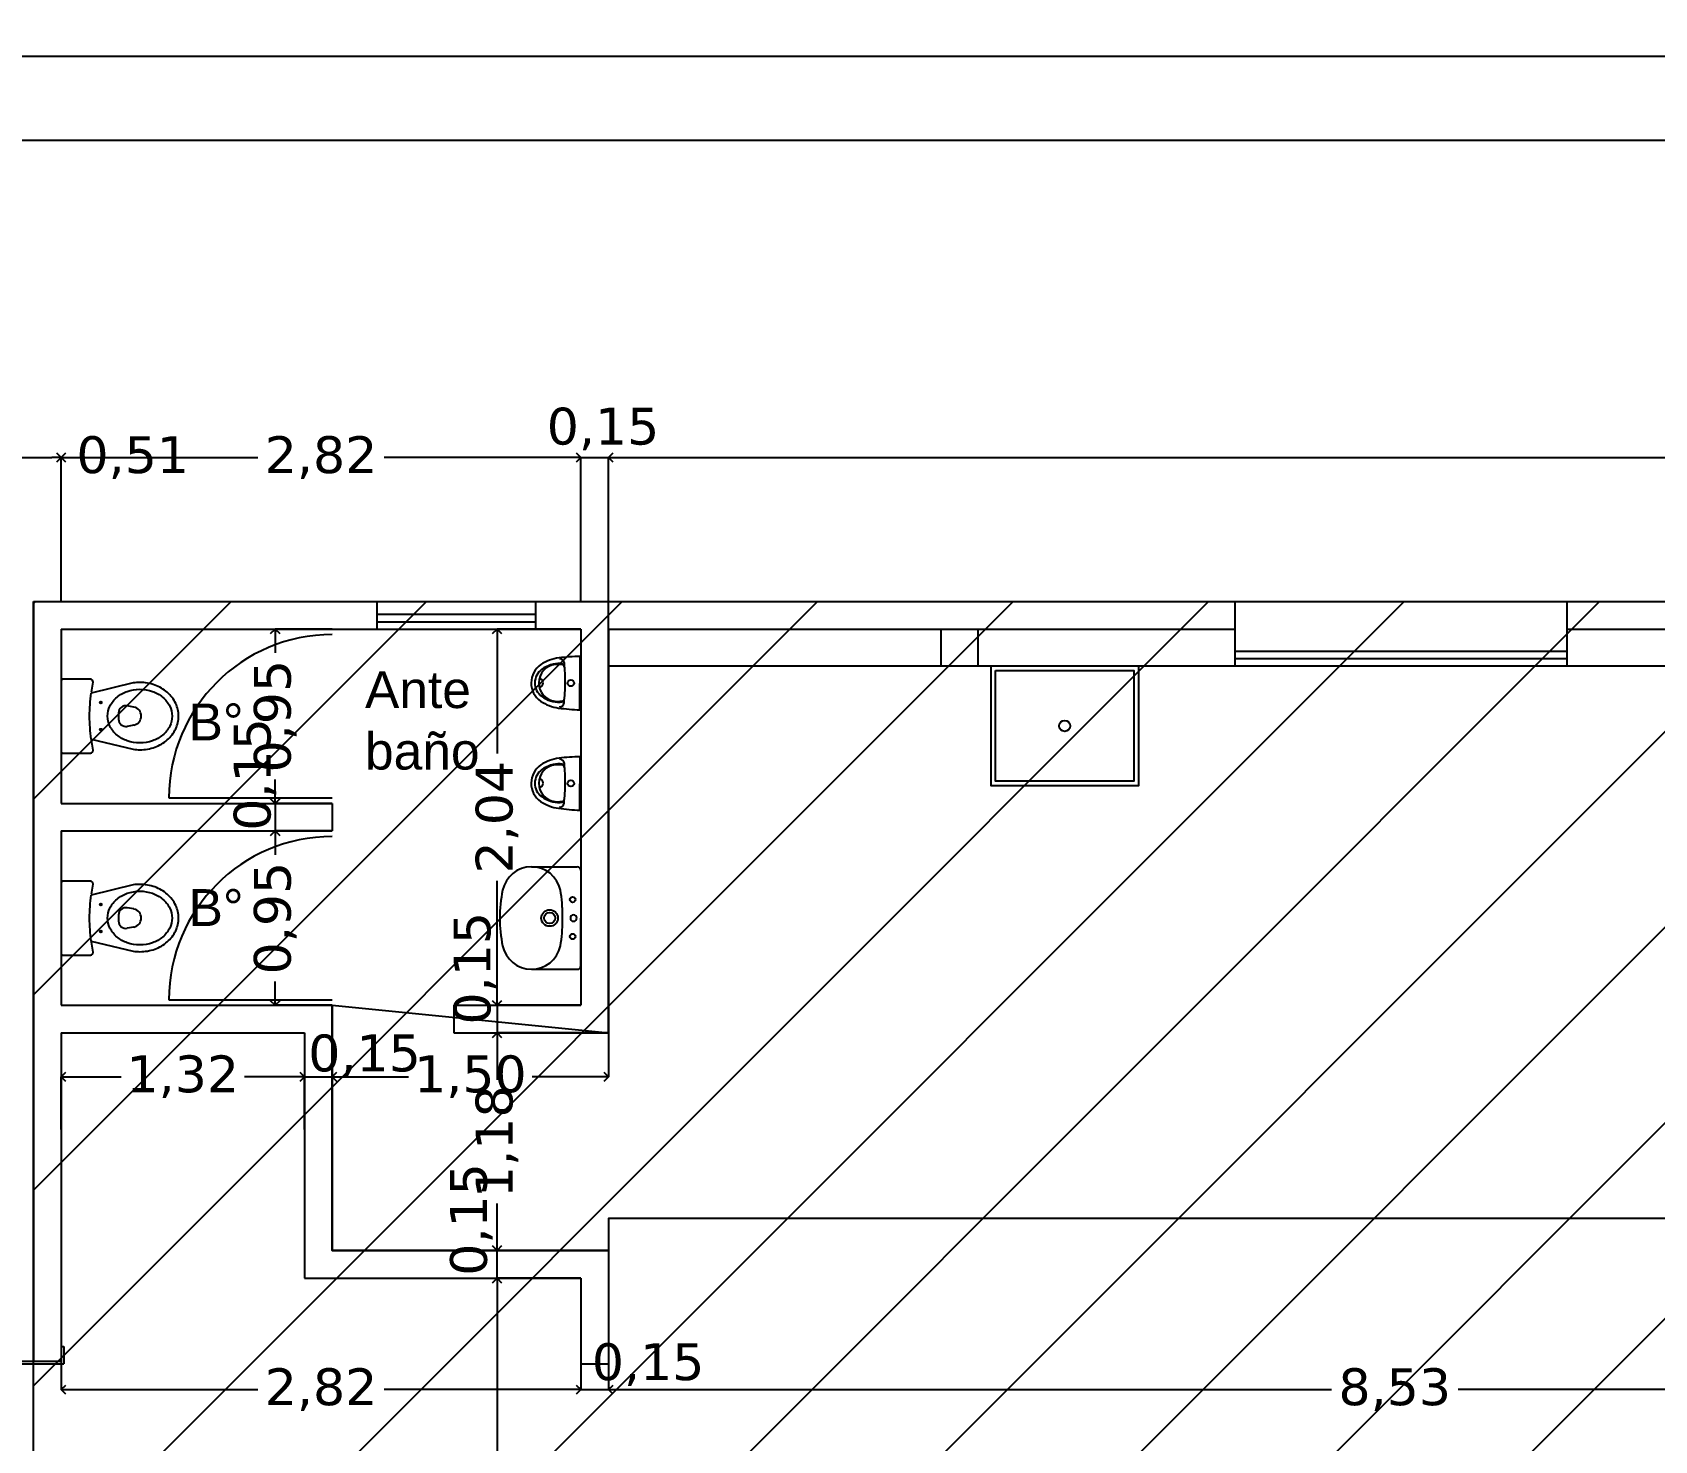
# Model space of a CAD drawing. Header units: inches. Extents: x 17 to 643, y -49 to 16.
# Drawn here: x 57.05 to 65.85, y 6.91 to 14.55 of the extents above; entities that cross this region are included whole.
import ezdxf

# ---------------------------------------------------------------- set-up
doc = ezdxf.new("R2010")
doc.units = ezdxf.units.IN
doc.header["$MEASUREMENT"] = 0
doc.linetypes.add('ACAD_ISO04W100', pattern=[30, 24, -3, 0, -3])
doc.layers.get('Defpoints').update_dxf_attribs({"color": 4})
for name, color, linetype in [('03 Auxiliar 2', 251, 'Continuous'), ('A-ARTEFACTOS', 1, 'Continuous'), ('Capa1', 8, 'Continuous'), ('Capa2', 252, 'Continuous'), ('EXISTENTE', 251, 'Continuous'), ('LINEA AUXIL.', 251, 'Continuous'), ('SANITARIOS', 1, 'Continuous')]:
    doc.layers.add(name, color=color, linetype=linetype)
doc.layers.add('Capa4', color=5, linetype='Continuous', plot=False)
doc.styles.add('cloacal', font='verdana.ttf')
doc.styles.get("Standard").update_dxf_attribs({"font": 'arial.ttf'})
doc.dimstyles.new('cotas-1', dxfattribs={"dimtxt": 0.2, "dimasz": 0.05, "dimexe": 0, "dimexo": 0, "dimgap": 0.05, "dimtad": 0, "dimzin": 1, "dimtxsty": 'cloacal', "dimblk": 'OPEN90', "dimcen": 0.05, "dimclrd": 256, "dimclre": 256, "dimclrt": 256, "dimadec": 0, "dimazin": 0, "dimtfac": 1, "dimtmove": 0, "dimatfit": 3, "dimldrblk": 'OPEN90', "dimfxl": 1, "dimfrac": 2, "dimlwd": -1, "dimarcsym": 0})

# ---------------------------------------------------------------- blocks, each defined once
blk = doc.blocks.new('_Open90')
at = {"color": 0, "linetype": 'ByBlock', "lineweight": -2}
for p, q in [((0, 0), (-1, 0)), ((-0.5, 0.5), (0, 0)), ((0, 0), (-0.5, -0.5))]:
    blk.add_line(p, q, dxfattribs=at)
blk = doc.blocks.new('*D12')
at = {"layer": 'Defpoints', "color": 0, "transparency": 16777216}
for p in [(93.1683, 14.4148), (17.9683, 13.9611), (93.1683, 13.9611)]:
    blk.add_point(p, dxfattribs=at)
at = {"layer": 'LINEA AUXIL.', "lineweight": -2, "transparency": 16777216}
for p, q in [((17.9683, 13.9611), (17.9683, 14.4148)), ((93.1683, 13.9611), (93.1683, 14.4148))]:
    blk.add_line(p, q, dxfattribs=at)
at = {"layer": 'LINEA AUXIL.', "transparency": 16777216}
for p, q in [((18.0183, 14.4148), (55.1379, 14.4148)), ((93.1183, 14.4148), (55.9987, 14.4148))]:
    blk.add_line(p, q, dxfattribs=at)
at = {"layer": 'LINEA AUXIL.', "transparency": 16777216, "xscale": 0.05, "yscale": 0.05, "zscale": 0.05, "rotation": 180}
blk.add_blockref('_Open90', (17.9683, 14.4148), dxfattribs=at)
at = {"layer": 'LINEA AUXIL.', "transparency": 16777216, "xscale": 0.05, "yscale": 0.05, "zscale": 0.05}
blk.add_blockref('_Open90', (93.1683, 14.4148), dxfattribs=at)
at = {"layer": 'LINEA AUXIL.', "transparency": 16777216, "insert": (55.5683, 14.4148), "char_height": 0.2, "attachment_point": 5, "style": 'cloacal'}
blk.add_mtext('75,20', dxfattribs=at)
blk = doc.blocks.new('*D24')
at = {"layer": 'Defpoints', "color": 0, "transparency": 16777216}
for p in [(60.0283, 12.2409), (57.2083, 11.4611), (60.0283, 11.4611)]:
    blk.add_point(p, dxfattribs=at)
at = {"layer": 'LINEA AUXIL.', "lineweight": -2, "transparency": 16777216}
for p, q in [((57.2083, 11.4611), (57.2083, 12.2409)), ((60.0283, 11.4611), (60.0283, 12.2409))]:
    blk.add_line(p, q, dxfattribs=at)
at = {"layer": 'LINEA AUXIL.', "transparency": 16777216}
for p, q in [((57.2583, 12.2409), (58.2757, 12.2409)), ((59.9783, 12.2409), (58.9609, 12.2409))]:
    blk.add_line(p, q, dxfattribs=at)
at = {"layer": 'LINEA AUXIL.', "transparency": 16777216, "xscale": 0.05, "yscale": 0.05, "zscale": 0.05, "rotation": 180}
blk.add_blockref('_Open90', (57.2083, 12.2409), dxfattribs=at)
at = {"layer": 'LINEA AUXIL.', "transparency": 16777216, "xscale": 0.05, "yscale": 0.05, "zscale": 0.05}
blk.add_blockref('_Open90', (60.0283, 12.2409), dxfattribs=at)
at = {"layer": 'LINEA AUXIL.', "transparency": 16777216, "insert": (58.6183, 12.2409), "char_height": 0.2, "attachment_point": 5, "style": 'cloacal'}
blk.add_mtext('2,82', dxfattribs=at)
blk = doc.blocks.new('*D25')
at = {"layer": 'Defpoints', "color": 0, "transparency": 16777216}
for p in [(76.7083, 12.2409), (60.1783, 11.4611), (76.7083, 11.4611)]:
    blk.add_point(p, dxfattribs=at)
at = {"layer": 'LINEA AUXIL.', "lineweight": -2, "transparency": 16777216}
for p, q in [((60.1783, 11.4611), (60.1783, 12.2409)), ((76.7083, 11.4611), (76.7083, 12.2409))]:
    blk.add_line(p, q, dxfattribs=at)
at = {"layer": 'LINEA AUXIL.', "transparency": 16777216}
for p, q in [((60.2283, 12.2409), (68.0225, 12.2409)), ((76.6583, 12.2409), (68.8641, 12.2409))]:
    blk.add_line(p, q, dxfattribs=at)
at = {"layer": 'LINEA AUXIL.', "transparency": 16777216, "xscale": 0.05, "yscale": 0.05, "zscale": 0.05, "rotation": 180}
blk.add_blockref('_Open90', (60.1783, 12.2409), dxfattribs=at)
at = {"layer": 'LINEA AUXIL.', "transparency": 16777216, "xscale": 0.05, "yscale": 0.05, "zscale": 0.05}
blk.add_blockref('_Open90', (76.7083, 12.2409), dxfattribs=at)
at = {"layer": 'LINEA AUXIL.', "transparency": 16777216, "insert": (68.4433, 12.2409), "char_height": 0.2, "attachment_point": 5, "style": 'cloacal'}
blk.add_mtext('16,53', dxfattribs=at)
blk = doc.blocks.new('*D136')
at = {"layer": 'Defpoints', "color": 0, "transparency": 16777216}
for p in [(57.2083, 12.2409), (56.6983, 11.4611), (57.2083, 11.4611)]:
    blk.add_point(p, dxfattribs=at)
at = {"layer": 'LINEA AUXIL.', "lineweight": -2, "transparency": 16777216}
for p, q in [((56.6983, 11.4611), (56.6983, 12.2409)), ((57.2083, 11.4611), (57.2083, 12.2409))]:
    blk.add_line(p, q, dxfattribs=at)
at = {"layer": 'LINEA AUXIL.', "transparency": 16777216}
for p, q in [((56.7483, 12.2409), (57.1583, 12.2409)), ((57.2083, 12.2409), (57.2583, 12.2409))]:
    blk.add_line(p, q, dxfattribs=at)
at = {"layer": 'LINEA AUXIL.', "transparency": 16777216, "xscale": 0.05, "yscale": 0.05, "zscale": 0.05, "rotation": 180}
blk.add_blockref('_Open90', (56.6983, 12.2409), dxfattribs=at)
at = {"layer": 'LINEA AUXIL.', "transparency": 16777216, "xscale": 0.05, "yscale": 0.05, "zscale": 0.05}
blk.add_blockref('_Open90', (57.2083, 12.2409), dxfattribs=at)
at = {"layer": 'LINEA AUXIL.', "transparency": 16777216, "insert": (57.5968, 12.2409), "char_height": 0.2, "attachment_point": 5, "style": 'cloacal'}
blk.add_mtext('0,51', dxfattribs=at)
blk = doc.blocks.new('*D137')
at = {"layer": 'Defpoints', "color": 0, "transparency": 16777216}
for p in [(60.1783, 12.2409), (60.0283, 11.4611), (60.1783, 11.4611)]:
    blk.add_point(p, dxfattribs=at)
at = {"layer": 'LINEA AUXIL.', "transparency": 16777216}
for p, q in [((59.9783, 12.2409), (59.9283, 12.2409)), ((60.0283, 12.2409), (60.1783, 12.2409)), ((60.2283, 12.2409), (60.2783, 12.2409))]:
    blk.add_line(p, q, dxfattribs=at)
at = {"layer": 'LINEA AUXIL.', "lineweight": -2, "transparency": 16777216}
for p, q in [((60.0283, 11.4611), (60.0283, 12.2409)), ((60.1783, 11.4611), (60.1783, 12.2409))]:
    blk.add_line(p, q, dxfattribs=at)
at = {"layer": 'LINEA AUXIL.', "transparency": 16777216, "xscale": 0.05, "yscale": 0.05, "zscale": 0.05}
blk.add_blockref('_Open90', (60.0283, 12.2409), dxfattribs=at)
at = {"layer": 'LINEA AUXIL.', "transparency": 16777216, "xscale": 0.05, "yscale": 0.05, "zscale": 0.05, "rotation": 180}
blk.add_blockref('_Open90', (60.1783, 12.2409), dxfattribs=at)
at = {"layer": 'LINEA AUXIL.', "transparency": 16777216, "insert": (60.1482, 12.3957), "char_height": 0.2, "attachment_point": 5, "style": 'cloacal'}
blk.add_mtext('0,15', dxfattribs=at)
blk = doc.blocks.new('*D147')
at = {"layer": 'Defpoints', "color": 0, "transparency": 16777216}
for p in [(60.1783, 7.9911), (68.7083, 7.6758), (60.1783, 7.1869)]:
    blk.add_point(p, dxfattribs=at)
at = {"layer": 'LINEA AUXIL.', "lineweight": -2, "transparency": 16777216}
for p, q in [((60.1783, 7.9911), (60.1783, 7.1869)), ((68.7083, 7.6758), (68.7083, 7.1869))]:
    blk.add_line(p, q, dxfattribs=at)
at = {"layer": 'LINEA AUXIL.', "transparency": 16777216}
for p, q in [((60.2283, 7.1869), (64.0995, 7.1869)), ((68.6583, 7.1869), (64.7871, 7.1869))]:
    blk.add_line(p, q, dxfattribs=at)
at = {"layer": 'LINEA AUXIL.', "transparency": 16777216, "xscale": 0.05, "yscale": 0.05, "zscale": 0.05, "rotation": 180}
blk.add_blockref('_Open90', (60.1783, 7.1869), dxfattribs=at)
at = {"layer": 'LINEA AUXIL.', "transparency": 16777216, "xscale": 0.05, "yscale": 0.05, "zscale": 0.05}
blk.add_blockref('_Open90', (68.7083, 7.1869), dxfattribs=at)
at = {"layer": 'LINEA AUXIL.', "transparency": 16777216, "insert": (64.4433, 7.1869), "char_height": 0.2, "attachment_point": 5, "style": 'cloacal'}
blk.add_mtext('8,53', dxfattribs=at)
blk = doc.blocks.new('*D148')
at = {"layer": 'Defpoints', "color": 0, "transparency": 16777216}
for p in [(57.2083, 7.3411), (60.0283, 7.1869), (60.0283, 7.1869)]:
    blk.add_point(p, dxfattribs=at)
at = {"layer": 'LINEA AUXIL.', "lineweight": -2, "transparency": 16777216}
blk.add_line((57.2083, 7.3411), (57.2083, 7.1869), dxfattribs=at)
at = {"layer": 'LINEA AUXIL.', "transparency": 16777216}
for p, q in [((57.2583, 7.1869), (58.2757, 7.1869)), ((59.9783, 7.1869), (58.9609, 7.1869))]:
    blk.add_line(p, q, dxfattribs=at)
at = {"layer": 'LINEA AUXIL.', "transparency": 16777216, "xscale": 0.05, "yscale": 0.05, "zscale": 0.05, "rotation": 180}
blk.add_blockref('_Open90', (57.2083, 7.1869), dxfattribs=at)
at = {"layer": 'LINEA AUXIL.', "transparency": 16777216, "xscale": 0.05, "yscale": 0.05, "zscale": 0.05}
blk.add_blockref('_Open90', (60.0283, 7.1869), dxfattribs=at)
at = {"layer": 'LINEA AUXIL.', "transparency": 16777216, "insert": (58.6183, 7.1869), "char_height": 0.2, "attachment_point": 5, "style": 'cloacal'}
blk.add_mtext('2,82', dxfattribs=at)
blk = doc.blocks.new('*D150')
at = {"layer": 'Defpoints', "color": 0, "transparency": 16777216}
for p in [(60.0283, 7.7911), (59.573, 3.8911), (60.0283, 3.8911)]:
    blk.add_point(p, dxfattribs=at)
at = {"layer": 'LINEA AUXIL.', "lineweight": -2, "transparency": 16777216}
for p, q in [((60.0283, 7.7911), (59.573, 7.7911)), ((60.0283, 3.8911), (59.573, 3.8911))]:
    blk.add_line(p, q, dxfattribs=at)
at = {"layer": 'LINEA AUXIL.', "transparency": 16777216}
for p, q in [((59.573, 7.7411), (59.573, 6.1832)), ((59.573, 3.9411), (59.573, 5.4991))]:
    blk.add_line(p, q, dxfattribs=at)
at = {"layer": 'LINEA AUXIL.', "transparency": 16777216, "xscale": 0.05, "yscale": 0.05, "zscale": 0.05}
for p, rotation in [((59.573, 7.7911), 90), ((59.573, 3.8911), 270)]:
    blk.add_blockref('_Open90', p, dxfattribs=dict(at, rotation=rotation))
at = {"layer": 'LINEA AUXIL.', "transparency": 16777216, "insert": (59.573, 5.8411), "char_height": 0.2, "attachment_point": 5, "rotation": 90, "style": 'cloacal'}
blk.add_mtext('3,90', dxfattribs=at)
blk = doc.blocks.new('*D151')
at = {"layer": 'Defpoints', "color": 0, "transparency": 16777216}
for p in [(59.573, 9.1211), (60.1783, 9.1211), (60.1783, 7.9411)]:
    blk.add_point(p, dxfattribs=at)
at = {"layer": 'LINEA AUXIL.', "lineweight": -2, "transparency": 16777216}
for p, q in [((60.1783, 9.1211), (59.573, 9.1211)), ((60.1783, 7.9411), (59.573, 7.9411))]:
    blk.add_line(p, q, dxfattribs=at)
at = {"layer": 'LINEA AUXIL.', "transparency": 16777216}
for p, q in [((59.573, 9.0711), (59.573, 8.8666)), ((59.573, 7.9911), (59.573, 8.1957))]:
    blk.add_line(p, q, dxfattribs=at)
at = {"layer": 'LINEA AUXIL.', "transparency": 16777216, "xscale": 0.05, "yscale": 0.05, "zscale": 0.05}
for p, rotation in [((59.573, 9.1211), 90), ((59.573, 7.9411), 270)]:
    blk.add_blockref('_Open90', p, dxfattribs=dict(at, rotation=rotation))
at = {"layer": 'LINEA AUXIL.', "transparency": 16777216, "insert": (59.573, 8.5311), "char_height": 0.2, "attachment_point": 5, "rotation": 90, "style": 'cloacal'}
blk.add_mtext('1,18', dxfattribs=at)
blk = doc.blocks.new('*D152')
at = {"layer": 'Defpoints', "color": 0, "transparency": 16777216}
for p in [(59.573, 11.3111), (60.0283, 11.3111), (60.0283, 9.2711)]:
    blk.add_point(p, dxfattribs=at)
at = {"layer": 'LINEA AUXIL.', "lineweight": -2, "transparency": 16777216}
for p, q in [((60.0283, 11.3111), (59.573, 11.3111)), ((60.0283, 9.2711), (59.573, 9.2711))]:
    blk.add_line(p, q, dxfattribs=at)
at = {"layer": 'LINEA AUXIL.', "transparency": 16777216}
for p, q in [((59.573, 11.2611), (59.573, 10.636)), ((59.573, 9.3211), (59.573, 9.9463))]:
    blk.add_line(p, q, dxfattribs=at)
at = {"layer": 'LINEA AUXIL.', "transparency": 16777216, "xscale": 0.05, "yscale": 0.05, "zscale": 0.05}
for p, rotation in [((59.573, 11.3111), 90), ((59.573, 9.2711), 270)]:
    blk.add_blockref('_Open90', p, dxfattribs=dict(at, rotation=rotation))
at = {"layer": 'LINEA AUXIL.', "transparency": 16777216, "insert": (59.573, 10.2911), "char_height": 0.2, "attachment_point": 5, "rotation": 90, "style": 'cloacal'}
blk.add_mtext('2,04', dxfattribs=at)
blk = doc.blocks.new('inodoro')
at = {"layer": '03 Auxiliar 2'}
for p, q in [((0.192, 0), (-0.192, 0)), ((-0.2, -0.008), (-0.2, -0.159)), ((0.2, -0.159), (0.2, -0.008)), ((-0.185, -0.174), (-0.1301, -0.1643)), ((-0.1241, -0.1635), (-0.1792, -0.3911)), ((0.1804, -0.3911), (0.1254, -0.1636)), ((0.1301, -0.1643), (0.185, -0.174)), ((0.0167, -0.3115), (-0.0156, -0.3115)), ((-0.0487, -0.3939), (-0.055, -0.3585)), ((-0.0484, -0.3946), (-0.049, -0.3923)), ((0.0495, -0.3946), (0.0497, -0.3939)), ((0.0497, -0.3939), (0.056, -0.3585))]:
    blk.add_line(p, q, dxfattribs=at)
blk.add_lwpolyline([(-0.1241, -0.1635, -0.026853), (0, -0.154, -0.027118), (0.1254, -0.1636)], format="xyb", dxfattribs=at)
blk.add_lwpolyline([(0.0006, -0.602, -0.116068), (-0.0537, -0.5892, -0.104119), (-0.1023, -0.5507, -0.090734), (-0.1335, -0.4954, -0.083107), (-0.1449, -0.427, -0.083107), (-0.1335, -0.3586, -0.090734), (-0.1023, -0.3033, -0.104119), (-0.0537, -0.2648, -0.116068), (0.0006, -0.252, -0.116068), (0.0549, -0.2648, -0.104119), (0.1035, -0.3033, -0.090734), (0.1346, -0.3586, -0.083107), (0.1461, -0.427, -0.083107), (0.1346, -0.4954, -0.090734), (0.1035, -0.5507, -0.104119), (0.0549, -0.5892, -0.116068)], format="xyb", close=True, dxfattribs=at)
for centre in [(-0.0729, -0.215), (0.0741, -0.215)]:
    blk.add_circle(centre, 0.005, dxfattribs=at)
for centre, radius, start, end in [((-0.192, -0.008), 0.008, 90, 180), ((0.192, -0.008), 0.008, 360, 90), ((-0.185, -0.159), 0.015, 180, 270), ((0.0262, -1.3136), 1.1599, 97.44736, 97.74427), ((0.185, -0.159), 0.015, 270, 0), ((-0.0156, -0.3515), 0.04, 90, 190.10963), ((0.0167, -0.3515), 0.04, 349.89037, 90), ((0.0592, -0.427), 0.2411, 171.43746, 180), ((0.0592, -0.427), 0.2411, 180, 199.79742), ((0.0006, -0.3844), 0.05, 191.79989, 270), ((0.0006, -0.3844), 0.05, 270, 348.20011), ((-0.058, -0.427), 0.2411, 340.20258, 360), ((-0.058, -0.427), 0.2411, 360, 8.56254), ((0.0305, -0.4373), 0.2107, 199.79742, 220.9922), ((-0.0294, -0.4373), 0.2107, 319.0078, 340.20258), ((0.0123, -0.4532), 0.1865, 220.9922, 244.51616), ((-0.0111, -0.4532), 0.1865, 295.48384, 319.0078), ((0.0006, -0.4777), 0.1593, 244.51616, 270), ((0.0006, -0.4777), 0.1593, 270, 295.48384)]:
    blk.add_arc(centre, radius, start, end, dxfattribs=at)
blk = doc.blocks.new('BACH')
at = {"layer": '03 Auxiliar 2'}
for p, q in [((3333.2177, 1803.5397), (3333.4657, 1803.5397)), ((3333.4857, 1803.5197), (3333.4857, 1803.2617)), ((3333.4857, 1803.0037), (3333.4857, 1803.2617)), ((3333.2177, 1802.9837), (3333.4657, 1802.9837))]:
    blk.add_line(p, q, dxfattribs=at)
for centre, radius in [((3333.3157, 1803.2617), 0.045), ((3333.4407, 1803.3617), 0.015), ((3333.3157, 1803.2617), 0.03), ((3333.4407, 1803.1617), 0.015)]:
    blk.add_circle(centre, radius, dxfattribs=at)
for centre, radius, start, end in [((3333.2177, 1803.3797), 0.16, 12.0967, 168.26394), ((3333.4657, 1803.5197), 0.02, 0, 90), ((3333.7857, 1803.2617), 0.7401, 168.26394, 180), ((3332.9341, 1803.3189), 0.45, 3.12428, 12.09669), ((3331.8857, 1803.2617), 1.5, 0, 3.12428), ((3333.7857, 1803.2617), 0.7401, 180, 191.73606), ((3331.8857, 1803.2617), 1.5, 356.87572, 0), ((3333.4457, 1803.2617), 0.0175, 0, 180), ((3333.4457, 1803.2617), 0.0175, 180, 0), ((3332.9341, 1803.2044), 0.45, 347.90331, 356.87572), ((3333.2177, 1803.1437), 0.16, 191.73606, 347.9033), ((3333.4657, 1803.0037), 0.02, 270, 0)]:
    blk.add_arc(centre, radius, start, end, dxfattribs=at)
blk = doc.blocks.new('*D153')
at = {"layer": 'Defpoints', "color": 0, "transparency": 16777216}
for p in [(58.6783, 10.2161), (58.3698, 9.2711), (58.6783, 9.2711)]:
    blk.add_point(p, dxfattribs=at)
at = {"layer": 'LINEA AUXIL.', "lineweight": -2, "transparency": 16777216}
for p, q in [((58.6783, 10.2161), (58.3698, 10.2161)), ((58.6783, 9.2711), (58.3698, 9.2711))]:
    blk.add_line(p, q, dxfattribs=at)
at = {"layer": 'LINEA AUXIL.', "transparency": 16777216}
for p, q in [((58.3698, 10.1661), (58.3698, 10.0871)), ((58.3698, 9.3211), (58.3698, 9.4002))]:
    blk.add_line(p, q, dxfattribs=at)
at = {"layer": 'LINEA AUXIL.', "transparency": 16777216, "xscale": 0.05, "yscale": 0.05, "zscale": 0.05}
for p, rotation in [((58.3698, 10.2161), 90), ((58.3698, 9.2711), 270)]:
    blk.add_blockref('_Open90', p, dxfattribs=dict(at, rotation=rotation))
at = {"layer": 'LINEA AUXIL.', "transparency": 16777216, "insert": (58.3698, 9.7436), "char_height": 0.2, "attachment_point": 5, "rotation": 90, "style": 'cloacal'}
blk.add_mtext('0,95', dxfattribs=at)
blk = doc.blocks.new('*D154')
at = {"layer": 'Defpoints', "color": 0, "transparency": 16777216}
for p in [(58.3698, 11.3111), (58.6783, 11.3111), (58.6783, 10.3661)]:
    blk.add_point(p, dxfattribs=at)
at = {"layer": 'LINEA AUXIL.', "lineweight": -2, "transparency": 16777216}
for p, q in [((58.6783, 11.3111), (58.3698, 11.3111)), ((58.6783, 10.3661), (58.3698, 10.3661))]:
    blk.add_line(p, q, dxfattribs=at)
at = {"layer": 'LINEA AUXIL.', "transparency": 16777216}
for p, q in [((58.3698, 11.2611), (58.3698, 11.1821)), ((58.3698, 10.4161), (58.3698, 10.4952))]:
    blk.add_line(p, q, dxfattribs=at)
at = {"layer": 'LINEA AUXIL.', "transparency": 16777216, "xscale": 0.05, "yscale": 0.05, "zscale": 0.05}
for p, rotation in [((58.3698, 11.3111), 90), ((58.3698, 10.3661), 270)]:
    blk.add_blockref('_Open90', p, dxfattribs=dict(at, rotation=rotation))
at = {"layer": 'LINEA AUXIL.', "transparency": 16777216, "insert": (58.3698, 10.8386), "char_height": 0.2, "attachment_point": 5, "rotation": 90, "style": 'cloacal'}
blk.add_mtext('0,95', dxfattribs=at)
blk = doc.blocks.new('*D155')
at = {"layer": 'Defpoints', "color": 0, "transparency": 16777216}
for p in [(58.524, 10.3661), (58.3698, 10.2161), (58.524, 10.2161)]:
    blk.add_point(p, dxfattribs=at)
at = {"layer": 'LINEA AUXIL.', "transparency": 16777216}
for p, q in [((58.3698, 10.4161), (58.3698, 10.4661)), ((58.3698, 10.3661), (58.3698, 10.2161)), ((58.3698, 10.1661), (58.3698, 10.1161))]:
    blk.add_line(p, q, dxfattribs=at)
at = {"layer": 'LINEA AUXIL.', "lineweight": -2, "transparency": 16777216}
for p, q in [((58.524, 10.3661), (58.3698, 10.3661)), ((58.524, 10.2161), (58.3698, 10.2161))]:
    blk.add_line(p, q, dxfattribs=at)
at = {"layer": 'LINEA AUXIL.', "transparency": 16777216, "xscale": 0.05, "yscale": 0.05, "zscale": 0.05}
for p, rotation in [((58.3698, 10.3661), 270), ((58.3698, 10.2161), 90)]:
    blk.add_blockref('_Open90', p, dxfattribs=dict(at, rotation=rotation))
at = {"layer": 'LINEA AUXIL.', "transparency": 16777216, "insert": (58.2603, 10.5232), "char_height": 0.2, "attachment_point": 5, "rotation": 90, "style": 'cloacal'}
blk.add_mtext('0,15', dxfattribs=at)
blk = doc.blocks.new('*D156')
at = {"layer": 'Defpoints', "color": 0, "transparency": 16777216}
for p in [(59.3383, 9.2711), (59.3383, 9.1211), (59.573, 9.1211)]:
    blk.add_point(p, dxfattribs=at)
at = {"layer": 'LINEA AUXIL.', "transparency": 16777216}
for p, q in [((59.573, 9.3211), (59.573, 9.3711)), ((59.573, 9.2711), (59.573, 9.1211)), ((59.573, 9.0711), (59.573, 9.0211))]:
    blk.add_line(p, q, dxfattribs=at)
at = {"layer": 'LINEA AUXIL.', "lineweight": -2, "transparency": 16777216}
for p, q in [((59.3383, 9.2711), (59.573, 9.2711)), ((59.3383, 9.1211), (59.573, 9.1211))]:
    blk.add_line(p, q, dxfattribs=at)
at = {"layer": 'LINEA AUXIL.', "transparency": 16777216, "xscale": 0.05, "yscale": 0.05, "zscale": 0.05}
for p, rotation in [((59.573, 9.2711), 270), ((59.573, 9.1211), 90)]:
    blk.add_blockref('_Open90', p, dxfattribs=dict(at, rotation=rotation))
at = {"layer": 'LINEA AUXIL.', "transparency": 16777216, "insert": (59.4532, 9.4721), "char_height": 0.2, "attachment_point": 5, "rotation": 90, "style": 'cloacal'}
blk.add_mtext('0,15', dxfattribs=at)
blk = doc.blocks.new('*D157')
at = {"layer": 'Defpoints', "color": 0, "transparency": 16777216}
for p in [(59.573, 7.9411), (59.8007, 7.9411), (59.8007, 7.7911)]:
    blk.add_point(p, dxfattribs=at)
at = {"layer": 'LINEA AUXIL.', "transparency": 16777216}
for p, q in [((59.573, 7.9911), (59.573, 8.0411)), ((59.573, 7.7911), (59.573, 7.9411)), ((59.573, 7.7411), (59.573, 7.6911))]:
    blk.add_line(p, q, dxfattribs=at)
at = {"layer": 'LINEA AUXIL.', "lineweight": -2, "transparency": 16777216}
for p, q in [((59.8007, 7.9411), (59.573, 7.9411)), ((59.8007, 7.7911), (59.573, 7.7911))]:
    blk.add_line(p, q, dxfattribs=at)
at = {"layer": 'LINEA AUXIL.', "transparency": 16777216, "xscale": 0.05, "yscale": 0.05, "zscale": 0.05}
for p, rotation in [((59.573, 7.9411), 270), ((59.573, 7.7911), 90)]:
    blk.add_blockref('_Open90', p, dxfattribs=dict(at, rotation=rotation))
at = {"layer": 'LINEA AUXIL.', "transparency": 16777216, "insert": (59.4341, 8.1099), "char_height": 0.2, "attachment_point": 5, "rotation": 90, "style": 'cloacal'}
blk.add_mtext('0,15', dxfattribs=at)
blk = doc.blocks.new('*D160')
at = {"layer": 'Defpoints', "color": 0, "transparency": 16777216}
for p in [(57.2083, 8.8834), (57.2083, 8.5972), (58.5283, 8.5972)]:
    blk.add_point(p, dxfattribs=at)
at = {"layer": 'LINEA AUXIL.', "lineweight": -2, "transparency": 16777216}
for p, q in [((57.2083, 8.5972), (57.2083, 8.8834)), ((58.5283, 8.5972), (58.5283, 8.8834))]:
    blk.add_line(p, q, dxfattribs=at)
at = {"layer": 'LINEA AUXIL.', "transparency": 16777216}
for p, q in [((57.2583, 8.8834), (57.5335, 8.8834)), ((58.4783, 8.8834), (58.2031, 8.8834))]:
    blk.add_line(p, q, dxfattribs=at)
at = {"layer": 'LINEA AUXIL.', "transparency": 16777216, "xscale": 0.05, "yscale": 0.05, "zscale": 0.05, "rotation": 180}
blk.add_blockref('_Open90', (57.2083, 8.8834), dxfattribs=at)
at = {"layer": 'LINEA AUXIL.', "transparency": 16777216, "xscale": 0.05, "yscale": 0.05, "zscale": 0.05}
blk.add_blockref('_Open90', (58.5283, 8.8834), dxfattribs=at)
at = {"layer": 'LINEA AUXIL.', "transparency": 16777216, "insert": (57.8683, 8.8834), "char_height": 0.2, "attachment_point": 5, "style": 'cloacal'}
blk.add_mtext('1,32', dxfattribs=at)
blk = doc.blocks.new('*D161')
at = {"layer": 'Defpoints', "color": 0, "transparency": 16777216}
for p in [(58.5283, 9.1211), (58.6783, 9.1211), (58.6783, 8.8834)]:
    blk.add_point(p, dxfattribs=at)
at = {"layer": 'LINEA AUXIL.', "lineweight": -2, "transparency": 16777216}
for p, q in [((58.5283, 9.1211), (58.5283, 8.8834)), ((58.6783, 9.1211), (58.6783, 8.8834))]:
    blk.add_line(p, q, dxfattribs=at)
at = {"layer": 'LINEA AUXIL.', "transparency": 16777216}
for p, q in [((58.4783, 8.8834), (58.4283, 8.8834)), ((58.5283, 8.8834), (58.6783, 8.8834)), ((58.7283, 8.8834), (58.7783, 8.8834))]:
    blk.add_line(p, q, dxfattribs=at)
at = {"layer": 'LINEA AUXIL.', "transparency": 16777216, "xscale": 0.05, "yscale": 0.05, "zscale": 0.05}
blk.add_blockref('_Open90', (58.5283, 8.8834), dxfattribs=at)
at = {"layer": 'LINEA AUXIL.', "transparency": 16777216, "xscale": 0.05, "yscale": 0.05, "zscale": 0.05, "rotation": 180}
blk.add_blockref('_Open90', (58.6783, 8.8834), dxfattribs=at)
at = {"layer": 'LINEA AUXIL.', "transparency": 16777216, "insert": (58.8544, 8.9968), "char_height": 0.2, "attachment_point": 5, "style": 'cloacal'}
blk.add_mtext('0,15', dxfattribs=at)
blk = doc.blocks.new('*D162')
at = {"layer": 'Defpoints', "color": 0, "transparency": 16777216}
for p in [(58.6783, 9.1211), (60.1783, 9.1211), (60.1783, 8.8834)]:
    blk.add_point(p, dxfattribs=at)
at = {"layer": 'LINEA AUXIL.', "lineweight": -2, "transparency": 16777216}
for p, q in [((58.6783, 9.1211), (58.6783, 8.8834)), ((60.1783, 9.1211), (60.1783, 8.8834))]:
    blk.add_line(p, q, dxfattribs=at)
at = {"layer": 'LINEA AUXIL.', "transparency": 16777216}
for p, q in [((58.7283, 8.8834), (59.0937, 8.8834)), ((60.1283, 8.8834), (59.7629, 8.8834))]:
    blk.add_line(p, q, dxfattribs=at)
at = {"layer": 'LINEA AUXIL.', "transparency": 16777216, "xscale": 0.05, "yscale": 0.05, "zscale": 0.05, "rotation": 180}
blk.add_blockref('_Open90', (58.6783, 8.8834), dxfattribs=at)
at = {"layer": 'LINEA AUXIL.', "transparency": 16777216, "xscale": 0.05, "yscale": 0.05, "zscale": 0.05}
blk.add_blockref('_Open90', (60.1783, 8.8834), dxfattribs=at)
at = {"layer": 'LINEA AUXIL.', "transparency": 16777216, "insert": (59.4283, 8.8834), "char_height": 0.2, "attachment_point": 5, "style": 'cloacal'}
blk.add_mtext('1,50', dxfattribs=at)
blk = doc.blocks.new('*D163')
at = {"layer": 'Defpoints', "color": 0, "transparency": 16777216}
for p in [(60.0283, 7.7911), (60.1783, 7.7911), (60.1783, 7.1869)]:
    blk.add_point(p, dxfattribs=at)
at = {"layer": 'LINEA AUXIL.', "lineweight": -2, "transparency": 16777216}
for p, q in [((60.0283, 7.7911), (60.0283, 7.1869)), ((60.1783, 7.7911), (60.1783, 7.1869))]:
    blk.add_line(p, q, dxfattribs=at)
at = {"layer": 'LINEA AUXIL.', "transparency": 16777216}
for p, q in [((59.9783, 7.1869), (59.9283, 7.1869)), ((60.0283, 7.1869), (60.1783, 7.1869)), ((60.2283, 7.1869), (60.2783, 7.1869))]:
    blk.add_line(p, q, dxfattribs=at)
at = {"layer": 'LINEA AUXIL.', "transparency": 16777216, "xscale": 0.05, "yscale": 0.05, "zscale": 0.05}
blk.add_blockref('_Open90', (60.0283, 7.1869), dxfattribs=at)
at = {"layer": 'LINEA AUXIL.', "transparency": 16777216, "xscale": 0.05, "yscale": 0.05, "zscale": 0.05, "rotation": 180}
blk.add_blockref('_Open90', (60.1783, 7.1869), dxfattribs=at)
at = {"layer": 'LINEA AUXIL.', "transparency": 16777216, "insert": (60.3928, 7.3227), "char_height": 0.2, "attachment_point": 5, "style": 'cloacal'}
blk.add_mtext('0,15', dxfattribs=at)

msp = doc.modelspace()

# ---------------------------------------------------------------- hatches: boundary and pattern name
at = {"layer": 'EXISTENTE'}
h = msp.add_hatch(dxfattribs=at)
h.set_pattern_fill('ANSI31', color=256, scale=6)
h.paths.add_polyline_path([(20.9683, 11.4611), (46.3983, 11.4611), (46.3983, -2.7389), (20.9683, -2.7389)])
h.paths.add_polyline_path([(57.0583, 11.4611), (76.8583, 11.4611), (76.8583, 1.2611), (57.0583, 1.2611)])

# ---------------------------------------------------------------- linework, layer by layer
for p, q in [((57.0583, 11.4611), (57.0583, 7.3411)), ((57.0583, 11.4611), (58.9233, 11.4611)), ((58.9233, 11.3111), (58.9233, 11.4611)), ((59.7833, 11.3111), (59.7833, 11.4611)), ((59.7833, 11.4611), (63.5766, 11.4611)), ((63.5766, 11.4611), (63.5766, 11.1111)), ((65.3766, 11.4611), (65.3766, 11.1111)), ((65.3766, 11.4611), (74.1434, 11.4611)), ((57.2083, 11.3111), (57.2083, 10.3661)), ((57.2083, 11.3111), (58.9233, 11.3111)), ((59.7833, 11.3111), (60.0283, 11.3111)), ((60.0283, 11.3111), (60.0283, 9.2711)), ((60.1783, 11.3111), (60.1783, 9.1211)), ((60.1783, 11.3111), (63.5766, 11.3111)), ((61.9833, 11.1111), (61.9833, 11.3111)), ((62.1833, 11.1111), (62.1833, 11.3111)), ((65.3766, 11.3111), (74.1434, 11.3111)), ((60.1783, 11.1111), (63.5766, 11.1111)), ((61.9833, 11.1111), (62.1833, 11.1111)), ((65.3766, 11.1111), (67.0583, 11.1111)), ((57.2083, 10.3661), (58.6783, 10.3661)), ((58.6783, 10.3661), (58.6783, 10.2161)), ((57.2083, 10.2161), (58.6783, 10.2161)), ((57.2083, 10.2161), (57.2083, 9.2711)), ((57.2083, 9.2711), (58.6783, 9.2711)), ((58.6783, 9.2711), (58.6783, 7.9411)), ((59.3383, 9.2711), (59.3383, 9.1211)), ((59.3383, 9.2711), (60.0283, 9.2711)), ((57.2083, 9.1211), (58.5283, 9.1211)), ((57.2083, 9.1211), (57.2083, 7.3411)), ((58.5283, 9.1211), (58.5283, 7.7911)), ((59.3383, 9.1211), (60.1783, 9.1211)), ((58.6783, 7.9411), (60.1783, 7.9411)), ((60.1783, 7.9411), (60.1783, 7.3261)), ((58.5283, 7.7911), (60.0283, 7.7911)), ((60.0283, 7.7911), (60.0283, 7.3261)), ((57.2083, 7.4211), (57.2233, 7.4211)), ((57.2233, 7.4211), (57.2233, 7.3261)), ((56.6833, 7.3261), (57.2233, 7.3261)), ((56.6983, 7.3411), (57.2083, 7.3411)), ((57.0583, 7.3411), (57.2083, 7.3411))]:
    msp.add_line(p, q)
at = {"layer": 'Capa1', "linetype": 'ACAD_ISO04W100'}
msp.add_line((17.9683, 13.9611), (93.1683, 13.9611), dxfattribs=at)
at = {"layer": 'Capa2'}
for p, q in [((58.9035, 11.4611), (59.7833, 11.4611)), ((63.5766, 11.4611), (65.3766, 11.4611)), ((58.9233, 11.3911), (59.7833, 11.3911)), ((58.9233, 11.3511), (59.7833, 11.3511)), ((58.9233, 11.3111), (59.7833, 11.3111)), ((63.5766, 11.1911), (65.3766, 11.1911)), ((63.5766, 11.1511), (65.3766, 11.1511)), ((63.5766, 11.1111), (65.3766, 11.1111))]:
    msp.add_line(p, q, dxfattribs=at)
for points in [[(62.253, 11.1111), (63.053, 11.1111), (63.053, 10.4611), (62.253, 10.4611)], [(62.278, 11.0861), (63.028, 11.0861), (63.028, 10.4861), (62.278, 10.4861)]]:
    msp.add_lwpolyline(points, close=True, dxfattribs=at)
msp.add_circle((62.653, 10.7861), 0.03, dxfattribs=at)
at = {"layer": 'Capa4'}
msp.add_lwpolyline([(57.0583, 11.4611), (76.8583, 11.4611), (76.8583, 1.2611), (57.0583, 1.2611)], close=True, dxfattribs=at)
at = {"layer": 'Defpoints'}
msp.add_lwpolyline([(57.0583, 11.4611), (76.8583, 11.4611), (76.8583, 1.2611), (57.0583, 1.2611)], close=True, dxfattribs=at)
at = {"layer": 'LINEA AUXIL.'}
for p, q in [((60.0222, 10.873), (60.0244, 11.163)), ((60.0222, 10.3291), (60.0244, 10.6191)), ((57.7933, 10.3961), (58.6783, 10.3961)), ((57.7933, 9.3011), (58.6783, 9.3011)), ((60.0283, 7.3261), (60.1783, 7.3261))]:
    msp.add_line(p, q, dxfattribs=at)
msp.add_lwpolyline([(60.1783, 7.9411), (58.6783, 7.9411), (58.6783, 9.2711), (60.1783, 9.1211), (60.1783, 11.4611), (68.7083, 11.4611), (68.7083, 8.1147), (60.1783, 8.1147)], close=True, dxfattribs=at)
for centre in [(59.9733, 11.0184), (59.9733, 10.4745)]:
    msp.add_circle(centre, 0.0175, dxfattribs=at)
for centre, radius, start, end in [((58.6783, 10.3961), 0.885, 90, 180), ((59.8783, 11.0191), 0.12, 123.93396, 179.5609), ((59.8683, 11.0192), 0.09, 125.03692, 179.5609), ((59.8993, 11.0189), 0.1, 95.89013, 179.5609), ((59.9341, 10.9361), 0.22, 96.46294, 123.93396), ((59.9112, 10.9638), 0.16, 88.10831, 126.22121), ((59.9034, 10.9791), 0.14, 80.02428, 95.89013), ((60.067, 9.7636), 1.4, 91.74117, 96.46294), ((59.9134, 11.1238), 0.025, 5.73957, 89.18927), ((59.9156, 11.0987), 0.025, 4.2614, 88.10831), ((59.919, 11.0678), 0.05, 72.24544, 80.02428), ((58.9433, 11.0263), 1, 359.5609, 5.73957), ((59.8783, 11.0191), 0.12, 179.5609, 235.18784), ((59.8683, 11.0192), 0.09, 179.5609, 234.08487), ((59.8993, 11.0189), 0.1, 179.5609, 263.23166), ((59.7983, 11.0197), 0.025, 278.97474, 359.5609), ((59.7983, 11.0197), 0.025, 359.5609, 80.14705), ((58.9433, 11.0263), 1, 353.38222, 359.5609), ((59.9354, 11.1012), 0.22, 235.18784, 262.65885), ((59.912, 11.0739), 0.16, 232.90058, 271.01348), ((59.904, 11.0587), 0.14, 263.23166, 279.09751), ((59.9144, 10.9389), 0.025, 271.01348, 354.86039), ((59.9183, 10.9698), 0.05, 279.09751, 286.87635), ((60.0862, 12.2715), 1.4, 262.65885, 267.38063), ((59.9118, 10.9139), 0.025, 269.93253, 353.38222), ((59.8783, 10.4752), 0.12, 123.93396, 179.5609), ((59.8993, 10.475), 0.1, 95.89013, 179.5609), ((59.9341, 10.3922), 0.22, 96.46294, 123.93396), ((59.9112, 10.4199), 0.16, 88.10831, 126.22121), ((59.9034, 10.4352), 0.14, 80.02428, 95.89013), ((60.067, 9.2197), 1.4, 91.74117, 96.46294), ((59.9134, 10.5799), 0.025, 5.73957, 89.18927), ((59.9156, 10.5548), 0.025, 4.2614, 88.10831), ((59.919, 10.5239), 0.05, 72.24544, 80.02428), ((58.9433, 10.4824), 1, 359.5609, 5.73957), ((59.8783, 10.4752), 0.12, 179.5609, 235.18784), ((59.8683, 10.4753), 0.09, 125.03692, 179.5609), ((59.8683, 10.4753), 0.09, 179.5609, 234.08487), ((59.8993, 10.475), 0.1, 179.5609, 263.23166), ((59.7983, 10.4758), 0.025, 278.97474, 359.5609), ((59.7983, 10.4758), 0.025, 359.5609, 80.14705), ((58.9433, 10.4824), 1, 353.38222, 359.5609), ((59.912, 10.53), 0.16, 232.90058, 271.01348), ((59.9144, 10.395), 0.025, 271.01348, 354.86039), ((59.9354, 10.5573), 0.22, 235.18784, 262.65885), ((59.904, 10.5148), 0.14, 263.23166, 279.09751), ((60.0862, 11.7276), 1.4, 262.65885, 267.38063), ((59.9118, 10.37), 0.025, 269.93253, 353.38222), ((59.9183, 10.4259), 0.05, 279.09751, 286.87635), ((58.6783, 9.3011), 0.885, 90, 180)]:
    msp.add_arc(centre, radius, start, end, dxfattribs=at)

# ---------------------------------------------------------------- block references
at = {"layer": 'A-ARTEFACTOS', "linetype": 'Continuous', "rotation": 89.99999999999999}
for p in [(57.2083, 10.8386), (57.2083, 9.7436)]:
    msp.add_blockref('inodoro', p, dxfattribs=at)
at = {"layer": 'SANITARIOS'}
msp.add_blockref('BACH', (-3273.4574, -1793.5175), dxfattribs=at)

# ---------------------------------------------------------------- texts
at = {"char_height": 0.2, "attachment_point": 1}
for s, insert in [('Ante\\Pbaño', (58.8568, 11.0827)), ('B°', (57.8998, 10.9073)), ('B°', (57.8998, 9.9009))]:
    msp.add_mtext_dynamic_manual_height_columns(s, width=0.91491, gutter_width=1, heights=[0], dxfattribs=dict(at, insert=insert))

# ---------------------------------------------------------------- dimensions: what is measured, and where the dimension line sits
at = {"layer": 'LINEA AUXIL.'}
for base, p1, p2, picture, middle in [((93.1683, 14.4148), (17.9683, 13.9611), (93.1683, 13.9611), '*D12', (55.5683, 14.4148)), ((57.2083, 12.2409), (56.6983, 11.4611), (57.2083, 11.4611), '*D136', (57.5968, 12.2409)), ((60.0283, 12.2409), (57.2083, 11.4611), (60.0283, 11.4611), '*D24', (58.6183, 12.2409)), ((76.7083, 12.2409), (60.1783, 11.4611), (76.7083, 11.4611), '*D25', (68.4433, 12.2409)), ((60.1783, 8.8834), (58.6783, 9.1211), (60.1783, 9.1211), '*D162', (59.4283, 8.8834)), ((57.2083, 8.8834), (58.5283, 8.5972), (57.2083, 8.5972), '*D160', (57.8683, 8.8834)), ((60.1783, 7.1869), (68.7083, 7.6758), (60.1783, 7.9911), '*D147', (64.4433, 7.1869)), ((60.0283, 7.1869), (57.2083, 7.3411), (60.0283, 7.1869), '*D148', (58.6183, 7.1869))]:
    dim = msp.add_linear_dim(base=base, p1=p1, p2=p2, dimstyle='cotas-1', dxfattribs=at)
    dim.commit()
    dim.dimension.update_dxf_attribs({"geometry": picture, "text_midpoint": middle})
for base, p1, p2, picture, middle in [((60.1783, 12.2409), (60.0283, 11.4611), (60.1783, 11.4611), '*D137', (60.1482, 12.3957)), ((58.6783, 8.8834), (58.5283, 9.1211), (58.6783, 9.1211), '*D161', (58.8544, 8.9968)), ((60.1783, 7.1869), (60.0283, 7.7911), (60.1783, 7.7911), '*D163', (60.3928, 7.3227))]:
    dim = msp.add_linear_dim(base=base, p1=p1, p2=p2, dimstyle='cotas-1', override={"dimtmove": 2}, dxfattribs=at)
    dim.commit()
    dim.dimension.update_dxf_attribs({"geometry": picture, "text_midpoint": middle, "dimtype": 160})
for base, p1, p2, picture, middle in [((58.3697502513, 11.3111498036), (58.6782984083, 10.3661498036), (58.6782984083, 11.3111498036), '*D154', (58.3697502513, 10.8386498036)), ((59.573, 11.3111), (60.0283, 9.2711), (60.0283, 11.3111), '*D152', (59.573, 10.2911)), ((58.3697502513, 9.2711498036), (58.6782984083, 10.2161498036), (58.6782984083, 9.2711498036), '*D153', (58.3697502513, 9.7436498036)), ((59.573, 9.1211), (60.1783, 7.9411), (60.1783, 9.1211), '*D151', (59.573, 8.5311)), ((59.573, 3.8911), (60.0283, 7.7911), (60.0283, 3.8911), '*D150', (59.573, 5.8411))]:
    dim = msp.add_linear_dim(base=base, p1=p1, p2=p2, angle=90, dimstyle='cotas-1', dxfattribs=at)
    dim.commit()
    dim.dimension.update_dxf_attribs({"geometry": picture, "text_midpoint": middle})
for base, p1, p2, picture, middle in [((58.3698, 10.2161), (58.524, 10.3661), (58.524, 10.2161), '*D155', (58.2603, 10.5232)), ((59.573, 9.1211), (59.3383, 9.2711), (59.3383, 9.1211), '*D156', (59.4532, 9.4721)), ((59.573, 7.9411), (59.8007, 7.7911), (59.8007, 7.9411), '*D157', (59.4341, 8.1099))]:
    dim = msp.add_linear_dim(base=base, p1=p1, p2=p2, angle=90, dimstyle='cotas-1', override={"dimtmove": 2}, dxfattribs=at)
    dim.commit()
    dim.dimension.update_dxf_attribs({"geometry": picture, "text_midpoint": middle, "dimtype": 160})

doc.saveas('drawing.dxf')
